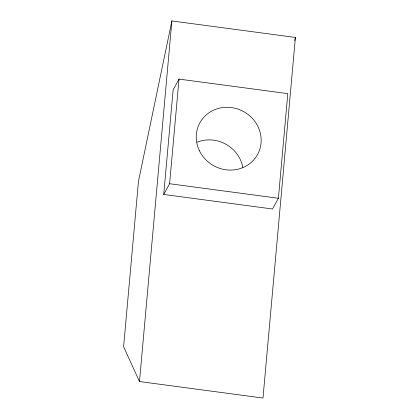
<?xml version="1.0" encoding="UTF-8"?>
<svg xmlns="http://www.w3.org/2000/svg" width="419" height="419" viewBox="0 0 419 419"><rect width="100%" height="100%" fill="white"/><g stroke="black" fill="none" stroke-linecap="round" stroke-linejoin="round"><path stroke-width="0.63" d="M139.485 381.547L171.884 20.95L295.395 37.453L262.991 398.05L139.485 381.547L123.605 346.723L138.474 181.27L171.884 20.95M163.735 194.453L173.141 89.807L179.007 79.091L287.811 93.631L278.41 198.271L272.539 208.992L163.735 194.453L169.606 183.732L179.007 79.091M294.73 40.648L295.395 37.453M169.606 183.732L278.41 198.271M197.108 142.182A32.912 30.943 28.7 0 1 242.826 167.406M199.297 150.494A32.912 30.943 28.7 0 0 255.323 157.979A32.912 30.943 28.7 0 0 231.503 107.573A32.912 30.943 28.7 0 0 199.297 150.494"/></g></svg>
